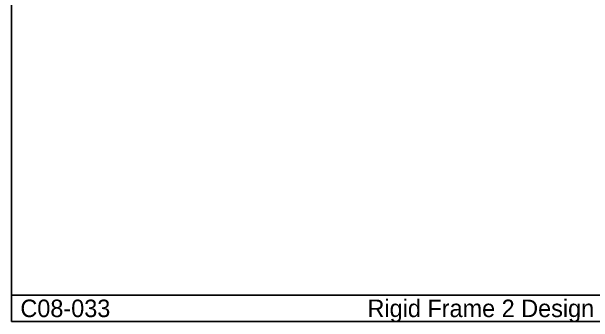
# Model space of a CAD drawing. Extents: x -3312 to 64312, y -20315 to 30460.
# Drawn here: x -3312 to 33720, y -20315 to -508 of the extents above; entities that cross this region are included whole.
import ezdxf

# ---------------------------------------------------------------- set-up
doc = ezdxf.new("R2010")
doc.units = 0
doc.linetypes.add('CONTIN', pattern=[0])
doc.layers.get('0').update_dxf_attribs({"linetype": 'CONTIN'})

msp = doc.modelspace()

# ---------------------------------------------------------------- linework, layer by layer
for p, q in [((-3311.626, 30460.477), (-3311.626, -20256.961)), ((-3311.626, -18583.285), (64311.625, -18583.285)), ((-3311.626, -20256.961), (64311.625, -20256.961))]:
    msp.add_line(p, q)

# ---------------------------------------------------------------- texts
for s, p in [('C08-033', (-2753.734, -19978.014)), ('Rigid Frame 2 Design', (19342.162, -19978.014))]:
    msp.add_text(s, height=1115.784).set_placement(p)

doc.saveas('drawing.dxf')
